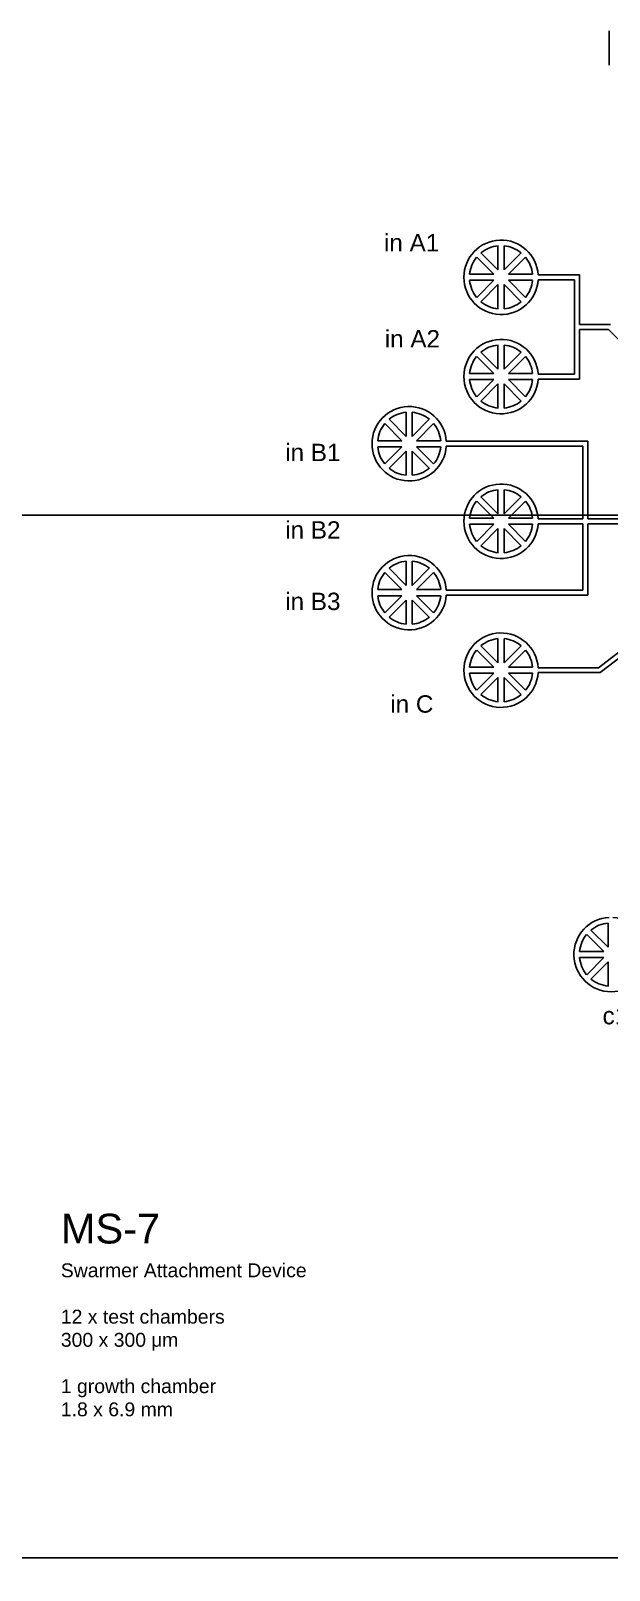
# Model space of a CAD drawing. Extents: x 1828 to 103828, y 11639 to 113639.
# Drawn here: x 31699 to 43362, y 62389 to 93399 of the extents above; entities that cross this region are included whole.
import ezdxf

# ---------------------------------------------------------------- set-up
doc = ezdxf.new("R2010")
doc.units = 13
for name, color, linetype in [('Control - FILL', 40, 'Continuous'), ('Control - SU8', 10, 'Continuous'), ('Flow - FILL', 131, 'Continuous'), ('Flow - SU8', 140, 'Continuous'), ('OPAQUE', 10, 'Continuous')]:
    doc.layers.add(name, color=color, linetype=linetype)
doc.styles.get("Standard").update_dxf_attribs({"font": 'arial.ttf', "height": 250})

msp = doc.modelspace()

# ---------------------------------------------------------------- linework, layer by layer
for p, q in [((1828, 83639), (103828, 83639)), ((1828, 62639), (103828, 62639))]:
    msp.add_line(p, q)
at = {"layer": 'Control - FILL'}
for p, q in [((43338, 74938), (43338, 75424)), ((43251, 74851), (42907, 75195)), ((43338, 74938), (42994, 75282)), ((43251, 74851), (42765, 74851)), ((43251, 74728), (42765, 74728)), ((43251, 74728), (42907, 74384)), ((43338, 74642), (42994, 74298)), ((43338, 74642), (43338, 74155))]:
    msp.add_line(p, q, dxfattribs=at)
for start, end in [(95.5177, 129.4823), (140.5177, 174.4823), (185.5177, 219.4823), (230.5177, 264.4823)]:
    msp.add_arc((43399, 74790), 638, start, end, dxfattribs=at)
at = {"layer": 'Control - SU8'}
msp.add_line((43362, 93399), (43362, 92704), dxfattribs=at)
msp.add_arc((43399, 74790), 750, 92.866, 87.134, dxfattribs=at)
at = {"layer": 'Flow - FILL'}
for p, q in [((41119, 88581), (41119, 89067)), ((41242, 88581), (41242, 89067)), ((41033, 88494), (40689, 88838)), ((41119, 88581), (40775, 88925)), ((41242, 88581), (41586, 88925)), ((41329, 88494), (41673, 88838)), ((41033, 88494), (40546, 88494)), ((41329, 88494), (41815, 88494)), ((41033, 88372), (40546, 88372)), ((41033, 88372), (40689, 88027)), ((41119, 88285), (40775, 87941)), ((41119, 88285), (41119, 87798)), ((41242, 88285), (41242, 87798)), ((41242, 88285), (41586, 87941)), ((41329, 88372), (41815, 88372)), ((41329, 88372), (41673, 88027)), ((41033, 86494), (40689, 86838)), ((41119, 86581), (40775, 86925)), ((41119, 86581), (41119, 87067)), ((41242, 86581), (41242, 87067)), ((41242, 86581), (41586, 86925)), ((41329, 86494), (41673, 86838)), ((41033, 86494), (40546, 86494)), ((41033, 86372), (40546, 86372)), ((41033, 86372), (40689, 86027)), ((41119, 86285), (40775, 85941)), ((41119, 86285), (41119, 85798)), ((41242, 86285), (41242, 85798)), ((41242, 86285), (41586, 85941)), ((41329, 86494), (41815, 86494)), ((41329, 86372), (41815, 86372)), ((41329, 86372), (41673, 86027)), ((39267, 85228), (39267, 85715)), ((39390, 85228), (39390, 85715)), ((39181, 85141), (38836, 85485)), ((39267, 85228), (38923, 85572)), ((39390, 85228), (39734, 85572)), ((39477, 85141), (39821, 85485)), ((39181, 85141), (38694, 85141)), ((39181, 85019), (38694, 85019)), ((39181, 85019), (38836, 84675)), ((39477, 85141), (39963, 85141)), ((39477, 85019), (39963, 85019)), ((39477, 85019), (39821, 84675)), ((39267, 84932), (38923, 84588)), ((39267, 84932), (39267, 84445)), ((39390, 84932), (39390, 84445)), ((39390, 84932), (39734, 84588)), ((41119, 83667), (41119, 84153)), ((41242, 83667), (41242, 84153)), ((41033, 83580), (40689, 83924)), ((41119, 83667), (40775, 84011)), ((41242, 83667), (41586, 84011)), ((41329, 83580), (41673, 83924)), ((41033, 83580), (40546, 83580)), ((41033, 83457), (40546, 83457)), ((41033, 83457), (40689, 83113)), ((41329, 83580), (41815, 83580)), ((41329, 83457), (41815, 83457)), ((41329, 83457), (41673, 83113)), ((41119, 83371), (40775, 83027)), ((41119, 83371), (41119, 82884)), ((41242, 83371), (41242, 82884)), ((41242, 83371), (41586, 83027)), ((39267, 82228), (38923, 82572)), ((39267, 82228), (39267, 82715)), ((39390, 82228), (39390, 82715)), ((39390, 82228), (39734, 82572)), ((39181, 82141), (38836, 82485)), ((39477, 82141), (39821, 82485)), ((39181, 82141), (38694, 82141)), ((39181, 82019), (38694, 82019)), ((39181, 82019), (38836, 81675)), ((39267, 81932), (38923, 81588)), ((39267, 81932), (39267, 81445)), ((39390, 81932), (39390, 81445)), ((39390, 81932), (39734, 81588)), ((39477, 82141), (39963, 82141)), ((39477, 82019), (39963, 82019)), ((39477, 82019), (39821, 81675)), ((41119, 80667), (40775, 81011)), ((41119, 80667), (41119, 81153)), ((41242, 80667), (41242, 81153)), ((41242, 80667), (41586, 81011)), ((41033, 80580), (40689, 80924)), ((41329, 80580), (41673, 80924)), ((41033, 80580), (40546, 80580)), ((41033, 80457), (40546, 80457)), ((41033, 80457), (40689, 80113)), ((41119, 80371), (40775, 80027)), ((41119, 80371), (41119, 79884)), ((41242, 80371), (41242, 79884)), ((41242, 80371), (41586, 80027)), ((41329, 80580), (41815, 80580)), ((41329, 80457), (41815, 80457)), ((41329, 80457), (41673, 80113))]:
    msp.add_line(p, q, dxfattribs=at)
for centre, start, end in [((41181, 88433), 95.5177, 129.4823), ((41181, 88433), 50.5177, 84.4823), ((41181, 88433), 140.5177, 174.4823), ((41181, 88433), 5.5177, 39.4823), ((41181, 88433), 185.5177, 219.4823), ((41181, 88433), 320.5177, 354.4823), ((41181, 88433), 230.5177, 264.4823), ((41181, 88433), 275.5177, 309.4823), ((41181, 86433), 140.5177, 174.4823), ((41181, 86433), 95.5177, 129.4823), ((41181, 86433), 50.5177, 84.4823), ((41181, 86433), 5.5177, 39.4823), ((41181, 86433), 185.5177, 219.4823), ((41181, 86433), 320.5177, 354.4823), ((41181, 86433), 230.5177, 264.4823), ((41181, 86433), 275.5177, 309.4823), ((39329, 85080), 95.5177, 129.4823), ((39329, 85080), 50.5177, 84.4823), ((39329, 85080), 140.5177, 174.4823), ((39329, 85080), 5.5177, 39.4823), ((39329, 85080), 185.5177, 219.4823), ((39329, 85080), 320.5177, 354.4823), ((39329, 85080), 230.5177, 264.4823), ((39329, 85080), 275.5177, 309.4823), ((41181, 83519), 95.5177, 129.4823), ((41181, 83519), 50.5177, 84.4823), ((41181, 83519), 140.5177, 174.4823), ((41181, 83519), 5.5177, 39.4823), ((41181, 83519), 185.5177, 219.4823), ((41181, 83519), 320.5177, 354.4823), ((41181, 83519), 230.5177, 264.4823), ((41181, 83519), 275.5177, 309.4823), ((39329, 82080), 95.5177, 129.4823), ((39329, 82080), 50.5177, 84.4823), ((39329, 82080), 140.5177, 174.4823), ((39329, 82080), 5.5177, 39.4823), ((39329, 82080), 185.5177, 219.4823), ((39329, 82080), 320.5177, 354.4823), ((39329, 82080), 230.5177, 264.4823), ((39329, 82080), 275.5177, 309.4823), ((41181, 80519), 95.5177, 129.4823), ((41181, 80519), 50.5177, 84.4823), ((41181, 80519), 140.5177, 174.4823), ((41181, 80519), 5.5177, 39.4823), ((41181, 80519), 185.5177, 219.4823), ((41181, 80519), 320.5177, 354.4823), ((41181, 80519), 230.5177, 264.4823), ((41181, 80519), 275.5177, 309.4823)]:
    msp.add_arc(centre, 638, start, end, dxfattribs=at)
at = {"layer": 'Flow - SU8'}
for p, q in [((41929, 88483), (42764, 88483)), ((41929, 88383), (42664, 88383)), ((42664, 88383), (42664, 86483)), ((42764, 88483), (42764, 87483)), ((42764, 87483), (43389, 87483)), ((42764, 87383), (42764, 86383)), ((42764, 87383), (43348, 87383)), ((43348, 87383), (45962, 84769)), ((41929, 86483), (42664, 86483)), ((41929, 86383), (42764, 86383)), ((40077, 85130), (42927, 85130)), ((40077, 85030), (42827, 85030)), ((42827, 85030), (42827, 83569)), ((42927, 85130), (42927, 83569)), ((42827, 83569), (41929, 83569)), ((41929, 83469), (42827, 83469)), ((42827, 83469), (42827, 82130)), ((45328, 83569), (42927, 83569)), ((42927, 83469), (45328, 83469)), ((42927, 83469), (42927, 82030)), ((45490, 82369), (43145, 80569)), ((45524, 82269), (43179, 80469)), ((40077, 82130), (42827, 82130)), ((40077, 82030), (42927, 82030)), ((41929, 80569), (43145, 80569)), ((41929, 80469), (43179, 80469))]:
    msp.add_line(p, q, dxfattribs=at)
for centre in [(41181, 88433), (41181, 86433), (39329, 85080), (41181, 83519), (39329, 82080), (41181, 80519)]:
    msp.add_arc(centre, 750, 3.8226, 356.1774, dxfattribs=at)
at = {"layer": 'OPAQUE'}
msp.add_circle((52828, 62639), 51000, dxfattribs=at)

# ---------------------------------------------------------------- texts
at = {"layer": 'Control - SU8', "insert": (43227, 73735), "char_height": 350, "attachment_point": 1}
msp.add_mtext_dynamic_manual_height_columns('c1', width=6.63, gutter_width=12.5, heights=[0], dxfattribs=at)
at = {"layer": 'Flow - SU8', "attachment_point": 1}
for s, width, heights, insert, char_height in [('in A1', 1234.99, [2.273736754432321e-13], (38820, 89304), 350), ('in A2', 1385.64, [0], (38836, 87369), 350), ('in B1', 1362.46, [0], (36829, 85080), 350), ('in B2', 1431.99, [0], (36829, 83519), 350), ('in B3', 1748.72, [0], (36829, 82080), 350), ('in C', 1155.83, [0], (38947, 80013), 350), ('{\\H2.1429x;MS-7\\H0.83333x;\\P}Swarmer Attachment Device\\P\\P12 x test chambers\\P300 x 300 {\\fSymbol|b0|i0|c2|p18;m}m\\P\\P1 growth chamber\\P1.8 x 6.9 mm', 6473.16, [4737], (32305, 69570), 280)]:
    msp.add_mtext_dynamic_manual_height_columns(s, width=width, gutter_width=12.5, heights=heights, dxfattribs=dict(at, insert=insert, char_height=char_height))

doc.saveas('drawing.dxf')
